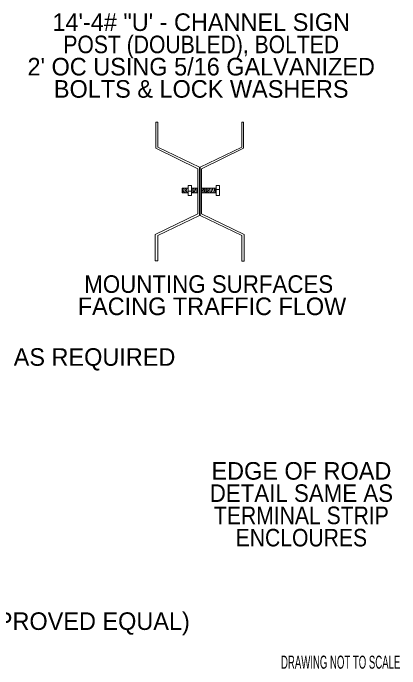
# Model space of a CAD drawing. Extents: x -5.65 to -1.19, y -5.74 to -3.42.
# Drawn here: x -3.717 to -3.386, y -4.734 to -4.174 of the extents above; entities that cross this region are included whole.
import ezdxf
from ezdxf.enums import TextEntityAlignment as Align

# ---------------------------------------------------------------- set-up
doc = ezdxf.new("R2010")
doc.units = 0
doc.header["$LTSCALE"] = 0.0068
doc.layers.add('1', color=7, linetype='Continuous', lineweight=13)

msp = doc.modelspace()

# ---------------------------------------------------------------- linework, layer by layer
at = {"layer": '1'}
for p, q in [((-3.594919, -4.26679), (-3.593242, -4.26679)), ((-3.521254, -4.26679), (-3.519752, -4.26679)), ((-3.572299, -4.323286), (-3.571212, -4.327239)), ((-3.57129, -4.323248), (-3.570203, -4.327201)), ((-3.570085, -4.32321), (-3.568998, -4.327163)), ((-3.568998, -4.323248), (-3.567911, -4.327201)), ((-3.56764, -4.32321), (-3.567273, -4.324549)), ((-3.567254, -4.327275), (-3.567331, -4.323134)), ((-3.567254, -4.325845), (-3.564381, -4.325845)), ((-3.56429, -4.323218), (-3.559063, -4.32321)), ((-3.564201, -4.324682), (-3.563487, -4.327277)), ((-3.559023, -4.327239), (-3.564148, -4.327273)), ((-3.563525, -4.323324), (-3.562437, -4.327277)), ((-3.562477, -4.323248), (-3.56139, -4.327201)), ((-3.561119, -4.323248), (-3.560032, -4.327201)), ((-3.56007, -4.323286), (-3.558983, -4.327239)), ((-3.555566, -4.323286), (-3.554479, -4.327239)), ((-3.554441, -4.323286), (-3.553354, -4.327239)), ((-3.553472, -4.323134), (-3.552384, -4.327087)), ((-3.552462, -4.32321), (-3.551375, -4.327163)), ((-3.551413, -4.323097), (-3.550326, -4.327049)), ((-3.550248, -4.323248), (-3.549161, -4.327201)), ((-3.549163, -4.323134), (-3.548076, -4.327087)), ((-3.547958, -4.32321), (-3.546871, -4.327163)), ((-3.546678, -4.32321), (-3.545591, -4.327163)), ((-3.54528, -4.323248), (-3.544193, -4.327201)), ((-3.544504, -4.32321), (-3.543417, -4.327163)), ((-3.543263, -4.324415), (-3.540312, -4.324415)), ((-3.593242, -4.385187), (-3.59536, -4.385216)), ((-3.519311, -4.385532), (-3.521244, -4.385547))]:
    msp.add_line(p, q, dxfattribs=at)
for points in [[(-3.594919, -4.26679), (-3.594919, -4.289117), (-3.558924, -4.306655), (-3.559011, -4.345152), (-3.59536, -4.362947), (-3.59536, -4.385216)], [(-3.593242, -4.26679), (-3.593242, -4.288348), (-3.5576, -4.305458), (-3.5576, -4.346521)], [(-3.521254, -4.26679), (-3.521254, -4.288348), (-3.556896, -4.305458), (-3.556896, -4.346521), (-3.521254, -4.363629), (-3.521244, -4.385547)], [(-3.519752, -4.26679), (-3.519752, -4.289117), (-3.555746, -4.306655), (-3.555659, -4.345152), (-3.519311, -4.362947), (-3.519311, -4.385532)], [(-3.567331, -4.32321), (-3.567331, -4.320951), (-3.564303, -4.320951), (-3.564303, -4.327049)], [(-3.543341, -4.323286), (-3.543341, -4.321027), (-3.540312, -4.321027), (-3.540312, -4.327125)], [(-3.567487, -4.327273), (-3.572333, -4.327273), (-3.572333, -4.323252), (-3.567562, -4.323252)], [(-3.567254, -4.32735), (-3.567254, -4.32961), (-3.564225, -4.32961), (-3.564225, -4.323511)], [(-3.55553, -4.323252), (-3.543307, -4.323252), (-3.543307, -4.327273), (-3.555568, -4.327239)], [(-3.543341, -4.327199), (-3.543341, -4.329458), (-3.540312, -4.329458), (-3.540312, -4.32336)], [(-3.5576, -4.346519), (-3.593242, -4.363629), (-3.593242, -4.385187)]]:
    msp.add_lwpolyline(points, dxfattribs=at)

# ---------------------------------------------------------------- texts
for s, p in [('14\'-4# "U\' - CHANNEL SIGN', (-3.55604, -4.18903)), ("2' OC USING 5/16 GALVANIZED", (-3.556041, -4.22703)), ('BOLTS & LOCK WASHERS', (-3.556041, -4.24603)), (' FACING TRAFFIC FLOW', (-3.549619, -4.431657)), ('CONDULET & ELBOWS AS REQUIRED', (-3.760355, -4.474922)), ('EDGE OF ROAD', (-3.470402, -4.57215)), ('GROUND ROD CLAMP (BURNDY GRD-58 OR APPROVED EQUAL)', (-3.877291, -4.700447))]:
    msp.add_text(s, height=0.015, dxfattribs=at).set_placement(p, align=Align.CENTER)
for s, height, width, p in [('POST (DOUBLED), BOLTED', 0.015, 0.9, (-3.55604, -4.20803)), ('MOUNTING SURFACES', 0.015, 0.95, (-3.54962, -4.412657)), ('DETAIL SAME AS', 0.015, 0.95, (-3.470402, -4.59115)), ('TERMINAL STRIP', 0.015, 0.9, (-3.470401, -4.61015)), ('ENCLOURES', 0.015, 0.9, (-3.470402, -4.62915)), ('DRAWING NOT TO SCALE', 0.01114, 0.55, (-3.43683, -4.733547))]:
    msp.add_text(s, height=height, dxfattribs=dict(at, width=width)).set_placement(p, align=Align.CENTER)

doc.saveas('drawing.dxf')
